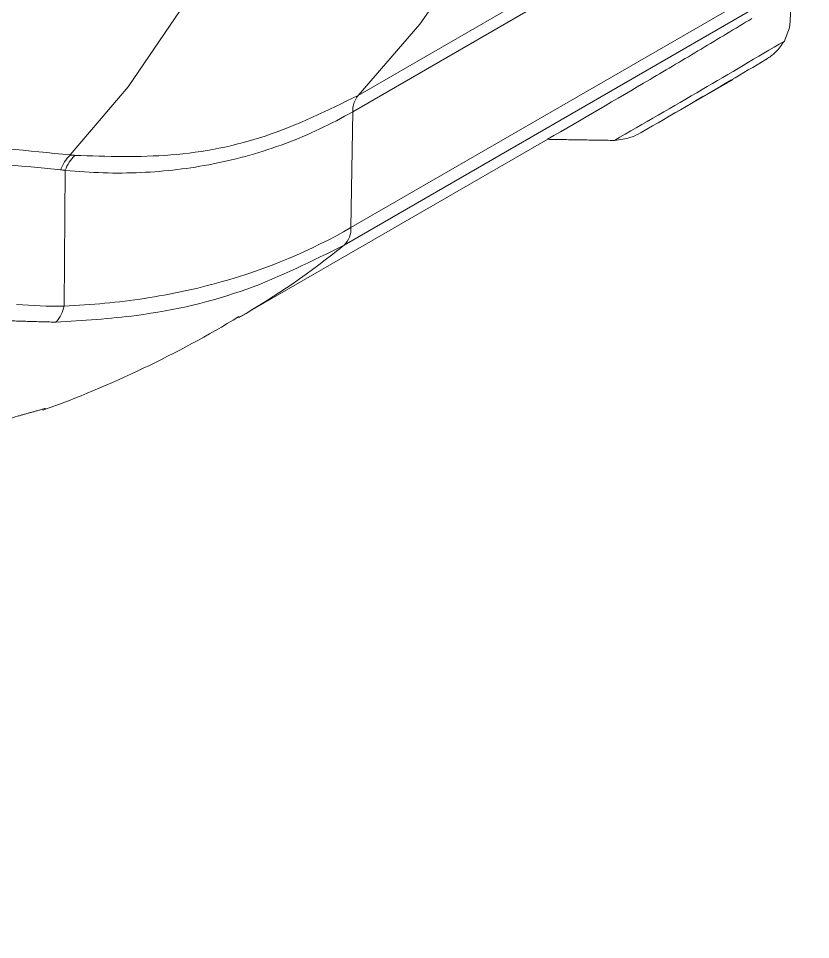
# Model space of a CAD drawing. Extents: x 11 to 120, y 2 to 94.
# Drawn here: x 89.025 to 90.186, y 70.066 to 71.416 of the extents above; entities that cross this region are included whole.
import ezdxf

# ---------------------------------------------------------------- set-up
doc = ezdxf.new("R2010")
doc.units = 0
doc.header["$MEASUREMENT"] = 0
doc.linetypes.add('SLD-Solid', pattern=[0])
doc.layers.add('OBJECT', color=7, linetype='CONTINUOUS')

msp = doc.modelspace()

# ---------------------------------------------------------------- linework, layer by layer
at = {"layer": 'OBJECT', "color": 7, "linetype": 'SLD-Solid', "lineweight": 15}
for p, q in [((90.1134, 71.625), (89.5147, 71.2794)), ((89.5229, 71.3033), (89.9269, 71.5365)), ((89.5121, 71.1095), (90.186, 71.4985)), ((90.1759, 71.4729), (89.502, 71.0839)), ((89.9377, 71.2489), (90.0726, 71.3267)), ((89.5121, 71.1095), (89.5147, 71.2794)), ((89.3477, 70.9776), (89.8006, 71.239)), ((89.0918, 70.9946), (89.0934, 71.1935))]:
    msp.add_line(p, q, dxfattribs=at)
at = {"layer": 'OBJECT', "color": 7, "linetype": 'SLD-Solid', "lineweight": 15, "flags": 128}
for points in [[(89.5229, 71.3033), (89.6133, 71.4075), (89.6941, 71.5239), (89.7651, 71.6521), (89.8259, 71.7913), (89.8762, 71.941), (89.9158, 72.1004), (89.9445, 72.2689), (89.9622, 72.4455), (89.9687, 72.6295)], [(89.1007, 71.216), (89.1858, 71.316), (89.2619, 71.4275), (89.3287, 71.5499), (89.3859, 71.6828), (89.4333, 71.8254), (89.4706, 71.9772), (89.4976, 72.1374), (89.5142, 72.3053), (89.5204, 72.4801)]]:
    msp.add_lwpolyline(points, dxfattribs=at)
at = {"layer": 'OBJECT', "color": 7, "linetype": 'SLD-Solid', "lineweight": 15}
for centre, radius, start, end in [((89.5493, 71.2808), 0.0346, 139.6101, 182.4226), ((89.141, 71.174), 0.0581, 133.8199, 159.7756), ((89.1478, 71.1743), 0.0577, 134.6237, 160.5955), ((89.4794, 71.1076), 0.0328, 313.6409, 3.2977), ((88.758, 71.9985), 1.179, 300.0417, 309.127), ((89.0433, 71.0046), 0.0495, 317.1434, 348.3805), ((88.5128, 72.3594), 1.6134, 289.8475, 301.1773)]:
    msp.add_arc(centre, radius, start, end, dxfattribs=at)
for points, knots in [([(89.398, 73.06), (89.3431, 73.0274), (89.0532, 72.8551), (87.9385, 72.1926), (86.8785, 71.5628), (86.0536, 71.0728)], [0, 0, 0, 0, 0.049218, 0.260105, 1, 1, 1, 1]), ([(86.0536, 70.066), (86.1124, 70.0993), (86.4063, 70.2657), (87.5212, 70.8967), (88.5771, 71.4947), (89.398, 71.9595)], [0, 0, 0, 0, 0.052722, 0.263609, 1, 1, 1, 1]), ([(90.1, 71.4161), (90.0752, 71.4011), (90.0255, 71.3711), (89.9258, 71.3118), (89.8505, 71.268), (89.8004, 71.2389)], [0, 0, 0, 0, 0.250123, 0.500246, 1, 1, 1, 1]), ([(90.1475, 71.383), (90.1505, 71.3899), (90.155, 71.3999), (90.1558, 71.4096), (90.1561, 71.4127)], [0, 0, 0, 0, 0.681914, 1, 1, 1, 1]), ([(89.8983, 71.2373), (89.9412, 71.262), (90.0246, 71.3101), (90.1074, 71.3592), (90.1475, 71.383)], [0, 0, 0, 0, 0.515589, 1, 1, 1, 1]), ([(90.1202, 71.3557), (90.1206, 71.356), (90.1258, 71.3592), (90.1363, 71.3669), (90.1435, 71.3773), (90.1475, 71.383)], [0, 0, 0, 0, 0.036594, 0.474244, 1, 1, 1, 1]), ([(90.1202, 71.3557), (90.1032, 71.3456), (90.0426, 71.3097), (89.9816, 71.2744), (89.9378, 71.2489)], [0, 0, 0, 0, 0.280814, 1, 1, 1, 1]), ([(88.2726, 71.2985), (88.2832, 71.2975), (88.4365, 71.282), (88.7125, 71.2544), (88.978, 71.2281), (89.1007, 71.216)], [0, 0, 0, 0, 0.038137, 0.55531, 1, 1, 1, 1]), ([(89.1073, 71.2154), (89.1546, 71.2139), (89.2505, 71.2108), (89.3923, 71.2391), (89.4784, 71.2814), (89.5229, 71.3033)], [0, 0, 0, 0, 0.319145, 0.647515, 1, 1, 1, 1]), ([(89.0864, 71.1941), (88.9343, 71.2093), (88.6519, 71.2374), (88.3694, 71.2662), (88.239, 71.2795)], [0, 0, 0, 0, 0.538434, 1, 1, 1, 1]), ([(89.5147, 71.2794), (89.5147, 71.2794), (89.4833, 71.2612), (89.4173, 71.2301), (89.3127, 71.2005), (89.2042, 71.1875), (89.1307, 71.1897), (89.0934, 71.1935), (89.0934, 71.1935)], [0, 0, 0, 0, 0.000005, 0.254678, 0.509351, 0.752582, 0.999995, 1, 1, 1, 1]), ([(89.9378, 71.2489), (89.9375, 71.2487), (89.9326, 71.246), (89.9202, 71.2399), (89.9066, 71.2383), (89.8983, 71.2373)], [0, 0, 0, 0, 0.030539, 0.405065, 1, 1, 1, 1]), ([(89.0934, 71.1935), (89.0934, 71.1935), (89.0911, 71.1937), (89.0887, 71.1939), (89.0864, 71.1941)], [0, 0, 0, 0, 0.00029, 1, 1, 1, 1]), ([(89.0918, 70.9946), (89.0918, 70.9946), (89.1319, 70.9962), (89.2107, 71.0036), (89.3553, 71.0347), (89.4537, 71.0758), (89.5121, 71.1095), (89.5121, 71.1095)], [0, 0, 0, 0, 0.000005, 0.259099, 0.518181, 0.999995, 1, 1, 1, 1]), ([(89.502, 71.0839), (89.4556, 71.0606), (89.3613, 71.0134), (89.2167, 70.9794), (89.1193, 70.9734), (89.0796, 70.9709)], [0, 0, 0, 0, 0.365475, 0.741466, 1, 1, 1, 1]), ([(89.0219, 70.9967), (89.045, 70.9953), (89.0681, 70.9939), (89.0918, 70.9946), (89.0918, 70.9946)], [0, 0, 0, 0, 0.99997, 1, 1, 1, 1]), ([(88.773, 70.7959), (88.8242, 70.796), (88.9101, 70.7961), (88.9918, 70.8227), (89.0248, 70.8335)], [0, 0, 0, 0, 0.595798, 1, 1, 1, 1])]:
    msp.add_open_spline(points, degree=3, knots=knots, dxfattribs=at)
for points in [[(90.1577, 71.458), (90.1561, 71.4127)], [(89.8004, 71.2389), (89.8983, 71.2373)], [(89.1007, 71.216), (89.1073, 71.2154)], [(89.0796, 70.9709), (89.0057, 70.9731)], [(89.0248, 70.8335), (89.0644, 70.8446)]]:
    msp.add_open_spline(points, degree=1, dxfattribs=at)

doc.saveas('drawing.dxf')
